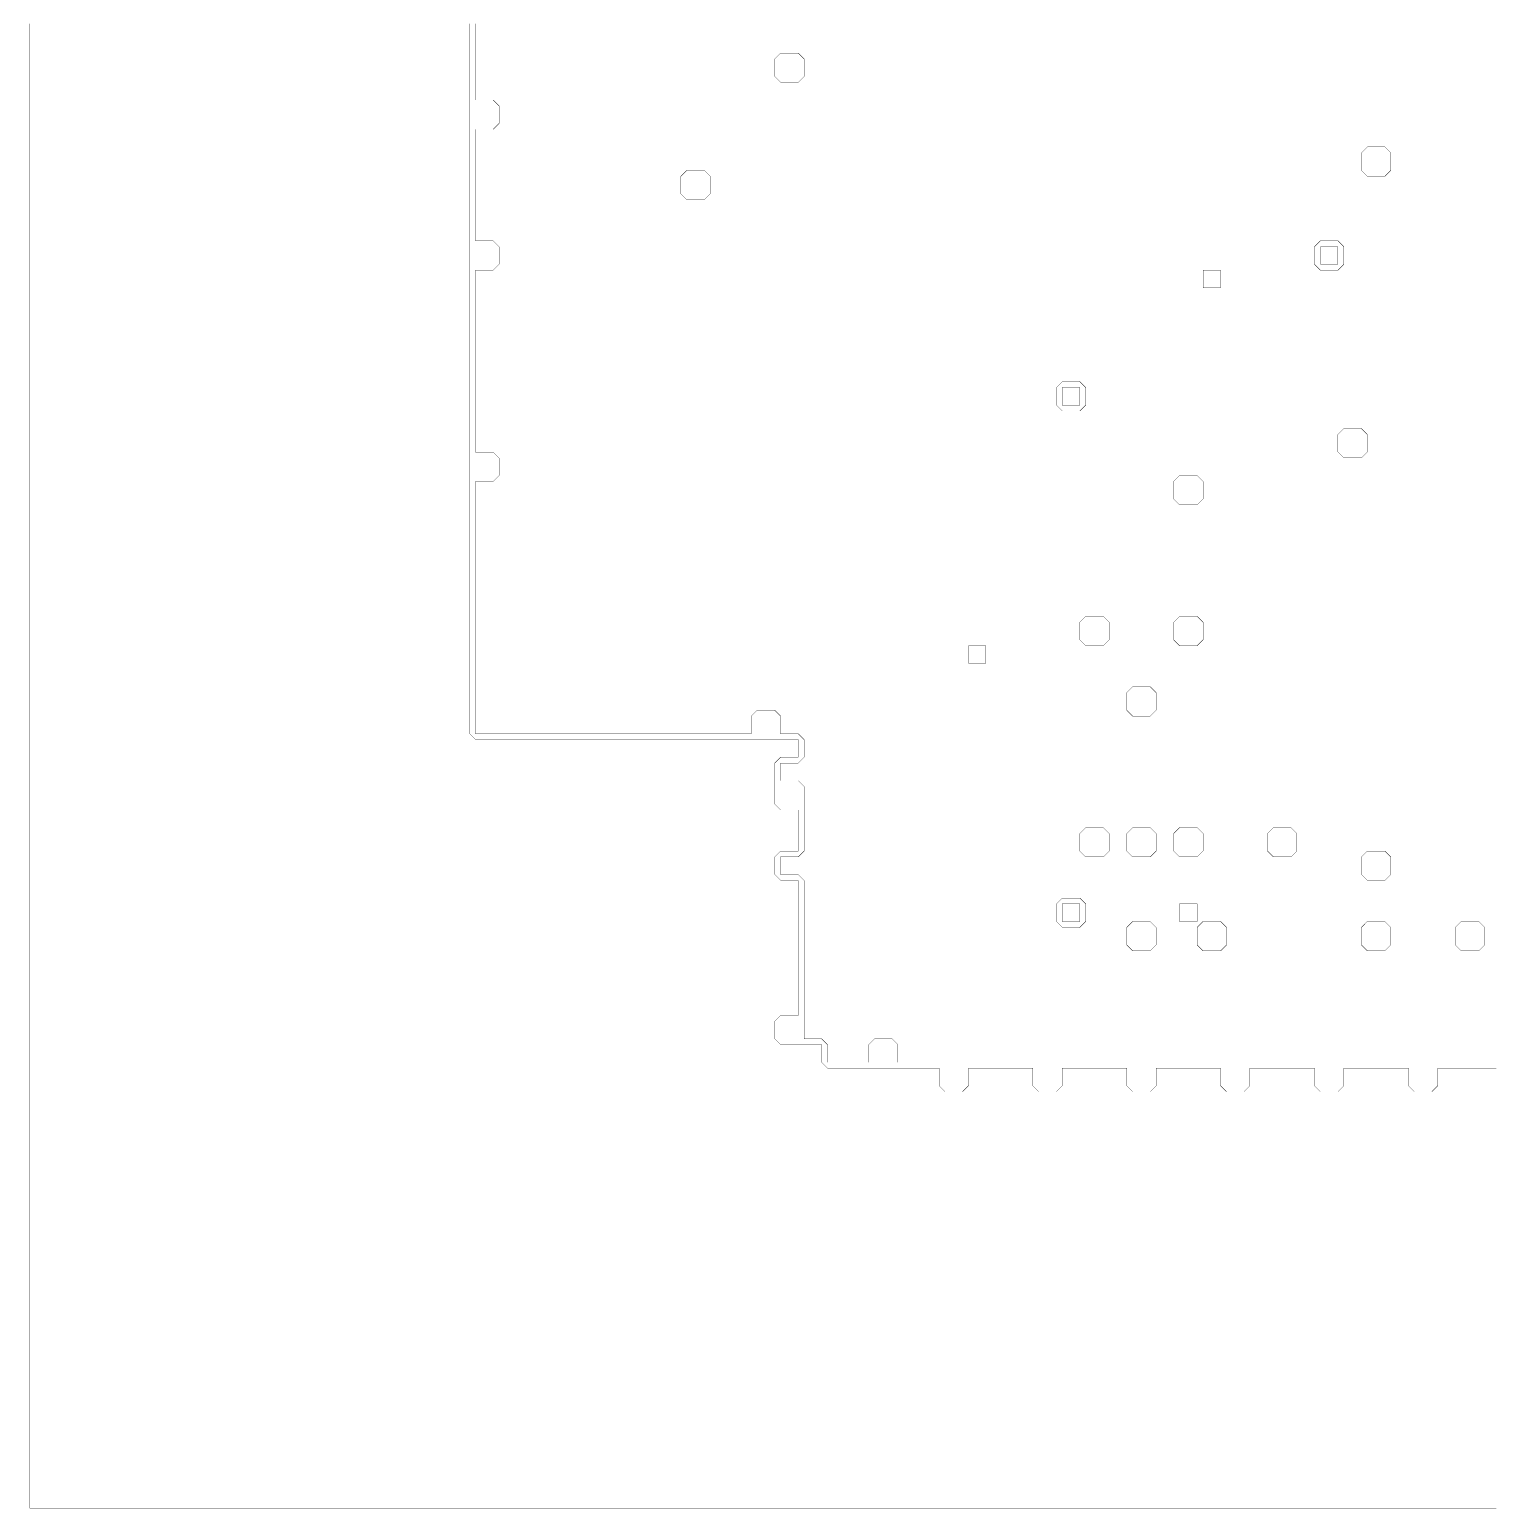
# Model space of a CAD drawing. Header units: metres. Extents: x 0 to 4990, y -4990 to 0.
# Drawn here: x 0 to 2437, y -4990 to -2529 of the extents above; entities that cross this region are included whole.
import ezdxf

# ---------------------------------------------------------------- set-up
doc = ezdxf.new("R2010")
doc.units = ezdxf.units.M
doc.layers.add('conductor', color=1, linetype='Continuous')
doc.layers.add('substrate', color=5, linetype='Continuous')

msp = doc.modelspace()

# ---------------------------------------------------------------- linework, layer by layer
at = {"layer": 'conductor', "const_width": 0.5}
msp.add_lwpolyline([(742.1875, -2519.53125), (742.1875, -2529.296875), (742.1875, -2539.0625), (742.1875, -2548.828125), (742.1875, -2558.59375), (742.1875, -2568.359375), (742.1875, -2578.125), (742.1875, -2587.890625), (742.1875, -2597.65625), (742.1875, -2607.421875), (742.1875, -2617.1875), (742.1875, -2626.953125), (742.1875, -2636.71875), (742.1875, -2646.484375), (751.953125, -2646.484375), (761.71875, -2646.484375), (771.484375, -2646.484375), (781.25, -2656.25), (781.25, -2666.015625), (781.25, -2675.78125), (781.25, -2685.546875), (771.484375, -2695.3125), (761.71875, -2695.3125), (751.953125, -2695.3125), (742.1875, -2695.3125), (742.1875, -2705.078125), (742.1875, -2714.84375), (742.1875, -2724.609375), (742.1875, -2734.375), (742.1875, -2744.140625), (742.1875, -2753.90625), (742.1875, -2763.671875), (742.1875, -2773.4375), (742.1875, -2783.203125), (742.1875, -2792.96875), (742.1875, -2802.734375), (742.1875, -2812.5), (742.1875, -2822.265625), (742.1875, -2832.03125), (742.1875, -2841.796875), (742.1875, -2851.5625), (742.1875, -2861.328125), (742.1875, -2871.09375), (742.1875, -2880.859375), (751.953125, -2880.859375), (761.71875, -2880.859375), (771.484375, -2880.859375), (781.25, -2890.625), (781.25, -2900.390625), (781.25, -2910.15625), (781.25, -2919.921875), (771.484375, -2929.6875), (761.71875, -2929.6875), (751.953125, -2929.6875), (742.1875, -2929.6875), (742.1875, -2939.453125), (742.1875, -2949.21875), (742.1875, -2958.984375), (742.1875, -2968.75), (742.1875, -2978.515625), (742.1875, -2988.28125), (742.1875, -2998.046875), (742.1875, -3007.8125), (742.1875, -3017.578125), (742.1875, -3027.34375), (742.1875, -3037.109375), (742.1875, -3046.875), (742.1875, -3056.640625), (742.1875, -3066.40625), (742.1875, -3076.171875), (742.1875, -3085.9375), (742.1875, -3095.703125), (742.1875, -3105.46875), (742.1875, -3115.234375), (742.1875, -3125), (742.1875, -3134.765625), (742.1875, -3144.53125), (742.1875, -3154.296875), (742.1875, -3164.0625), (742.1875, -3173.828125), (742.1875, -3183.59375), (742.1875, -3193.359375), (742.1875, -3203.125), (742.1875, -3212.890625), (742.1875, -3222.65625), (742.1875, -3232.421875), (751.953125, -3232.421875), (761.71875, -3232.421875), (771.484375, -3232.421875), (781.25, -3242.1875), (781.25, -3251.953125), (781.25, -3261.71875), (781.25, -3271.484375), (771.484375, -3281.25), (761.71875, -3281.25), (751.953125, -3281.25), (742.1875, -3281.25), (742.1875, -3291.015625), (742.1875, -3300.78125), (742.1875, -3310.546875), (742.1875, -3320.3125), (742.1875, -3330.078125), (742.1875, -3339.84375), (742.1875, -3349.609375), (742.1875, -3359.375), (742.1875, -3369.140625), (742.1875, -3378.90625), (742.1875, -3388.671875), (742.1875, -3398.4375), (742.1875, -3408.203125), (742.1875, -3417.96875), (742.1875, -3427.734375), (742.1875, -3437.5), (742.1875, -3447.265625), (742.1875, -3457.03125), (742.1875, -3466.796875), (742.1875, -3476.5625), (742.1875, -3486.328125), (742.1875, -3496.09375), (742.1875, -3505.859375), (742.1875, -3515.625), (742.1875, -3525.390625), (742.1875, -3535.15625), (742.1875, -3544.921875), (742.1875, -3554.6875), (742.1875, -3564.453125), (742.1875, -3574.21875), (742.1875, -3583.984375), (742.1875, -3593.75), (742.1875, -3603.515625), (742.1875, -3613.28125), (742.1875, -3623.046875), (742.1875, -3632.8125), (742.1875, -3642.578125), (742.1875, -3652.34375), (742.1875, -3662.109375), (742.1875, -3671.875), (742.1875, -3681.640625), (742.1875, -3691.40625), (742.1875, -3701.171875), (751.953125, -3701.171875), (761.71875, -3701.171875), (771.484375, -3701.171875), (781.25, -3701.171875), (791.015625, -3701.171875), (800.78125, -3701.171875), (810.546875, -3701.171875), (820.3125, -3701.171875), (830.078125, -3701.171875), (839.84375, -3701.171875), (849.609375, -3701.171875), (859.375, -3701.171875), (869.140625, -3701.171875), (878.90625, -3701.171875), (888.671875, -3701.171875), (898.4375, -3701.171875), (908.203125, -3701.171875), (917.96875, -3701.171875), (927.734375, -3701.171875), (937.5, -3701.171875), (947.265625, -3701.171875), (957.03125, -3701.171875), (966.796875, -3701.171875), (976.5625, -3701.171875), (986.328125, -3701.171875), (996.09375, -3701.171875), (1005.859375, -3701.171875), (1015.625, -3701.171875), (1025.390625, -3701.171875), (1035.15625, -3701.171875), (1044.921875, -3701.171875), (1054.6875, -3701.171875), (1064.453125, -3701.171875), (1074.21875, -3701.171875), (1083.984375, -3701.171875), (1093.75, -3701.171875), (1103.515625, -3701.171875), (1113.28125, -3701.171875), (1123.046875, -3701.171875), (1132.8125, -3701.171875), (1142.578125, -3701.171875), (1152.34375, -3701.171875), (1162.109375, -3701.171875), (1171.875, -3701.171875), (1181.640625, -3701.171875), (1191.40625, -3701.171875), (1201.171875, -3701.171875), (1201.171875, -3691.40625), (1201.171875, -3681.640625), (1201.171875, -3671.875), (1210.9375, -3662.109375), (1220.703125, -3662.109375), (1230.46875, -3662.109375), (1240.234375, -3662.109375), (1250, -3671.875), (1250, -3681.640625), (1250, -3691.40625), (1250, -3701.171875), (1259.765625, -3701.171875), (1269.53125, -3701.171875), (1279.296875, -3701.171875), (1289.0625, -3710.9375), (1289.0625, -3720.703125), (1289.0625, -3730.46875), (1289.0625, -3740.234375), (1279.296875, -3750), (1269.53125, -3750), (1259.765625, -3750), (1250, -3750), (1250, -3759.765625), (1250, -3769.53125), (1250, -3779.296875), (1259.765625, -3779.296875), (1269.53125, -3779.296875), (1279.296875, -3779.296875), (1289.0625, -3789.0625), (1289.0625, -3798.828125), (1289.0625, -3808.59375), (1289.0625, -3818.359375), (1289.0625, -3828.125), (1289.0625, -3837.890625), (1289.0625, -3847.65625), (1289.0625, -3857.421875), (1289.0625, -3867.1875), (1289.0625, -3876.953125), (1289.0625, -3886.71875), (1289.0625, -3896.484375), (1279.296875, -3906.25), (1269.53125, -3906.25), (1259.765625, -3906.25), (1250, -3906.25), (1250, -3916.015625), (1250, -3925.78125), (1250, -3935.546875), (1259.765625, -3935.546875), (1269.53125, -3935.546875), (1279.296875, -3935.546875), (1289.0625, -3945.3125), (1289.0625, -3955.078125), (1289.0625, -3964.84375), (1289.0625, -3974.609375), (1289.0625, -3984.375), (1289.0625, -3994.140625), (1289.0625, -4003.90625), (1289.0625, -4013.671875), (1289.0625, -4023.4375), (1289.0625, -4033.203125), (1289.0625, -4042.96875), (1289.0625, -4052.734375), (1289.0625, -4062.5), (1289.0625, -4072.265625), (1289.0625, -4082.03125), (1289.0625, -4091.796875), (1289.0625, -4101.5625), (1289.0625, -4111.328125), (1289.0625, -4121.09375), (1289.0625, -4130.859375), (1289.0625, -4140.625), (1289.0625, -4150.390625), (1289.0625, -4160.15625), (1289.0625, -4169.921875), (1289.0625, -4179.6875), (1289.0625, -4189.453125), (1289.0625, -4199.21875), (1289.0625, -4208.984375), (1298.828125, -4208.984375), (1308.59375, -4208.984375), (1318.359375, -4208.984375), (1328.125, -4218.75), (1328.125, -4228.515625), (1328.125, -4238.28125), (1328.125, -4248.046875), (1337.890625, -4248.046875), (1347.65625, -4248.046875), (1357.421875, -4248.046875), (1367.1875, -4248.046875), (1376.953125, -4248.046875), (1386.71875, -4248.046875), (1396.484375, -4248.046875), (1396.484375, -4238.28125), (1396.484375, -4228.515625), (1396.484375, -4218.75), (1406.25, -4208.984375), (1416.015625, -4208.984375), (1425.78125, -4208.984375), (1435.546875, -4208.984375), (1445.3125, -4218.75), (1445.3125, -4228.515625), (1445.3125, -4238.28125), (1445.3125, -4248.046875), (1455.078125, -4248.046875), (1464.84375, -4248.046875), (1474.609375, -4248.046875), (1484.375, -4248.046875), (1494.140625, -4248.046875), (1503.90625, -4248.046875), (1513.671875, -4248.046875), (1523.4375, -4248.046875), (1533.203125, -4248.046875), (1542.96875, -4248.046875), (1552.734375, -4248.046875), (1562.5, -4248.046875), (1572.265625, -4248.046875), (1582.03125, -4248.046875), (1591.796875, -4248.046875), (1601.5625, -4248.046875), (1611.328125, -4248.046875), (1621.09375, -4248.046875), (1630.859375, -4248.046875), (1640.625, -4248.046875), (1650.390625, -4248.046875), (1660.15625, -4248.046875), (1669.921875, -4248.046875), (1679.6875, -4248.046875), (1689.453125, -4248.046875), (1699.21875, -4248.046875), (1708.984375, -4248.046875), (1718.75, -4248.046875), (1728.515625, -4248.046875), (1738.28125, -4248.046875), (1748.046875, -4248.046875), (1757.8125, -4248.046875), (1767.578125, -4248.046875), (1777.34375, -4248.046875), (1787.109375, -4248.046875), (1796.875, -4248.046875), (1806.640625, -4248.046875), (1816.40625, -4248.046875), (1826.171875, -4248.046875), (1835.9375, -4248.046875), (1845.703125, -4248.046875), (1855.46875, -4248.046875), (1865.234375, -4248.046875), (1875, -4248.046875), (1884.765625, -4248.046875), (1894.53125, -4248.046875), (1904.296875, -4248.046875), (1914.0625, -4248.046875), (1923.828125, -4248.046875), (1933.59375, -4248.046875), (1943.359375, -4248.046875), (1953.125, -4248.046875), (1962.890625, -4248.046875), (1972.65625, -4248.046875), (1982.421875, -4248.046875), (1992.1875, -4248.046875), (2001.953125, -4248.046875), (2011.71875, -4248.046875), (2021.484375, -4248.046875), (2031.25, -4248.046875), (2041.015625, -4248.046875), (2050.78125, -4248.046875), (2060.546875, -4248.046875), (2070.3125, -4248.046875), (2080.078125, -4248.046875), (2089.84375, -4248.046875), (2099.609375, -4248.046875), (2109.375, -4248.046875), (2119.140625, -4248.046875), (2128.90625, -4248.046875), (2138.671875, -4248.046875), (2148.4375, -4248.046875), (2158.203125, -4248.046875), (2167.96875, -4248.046875), (2177.734375, -4248.046875), (2187.5, -4248.046875), (2197.265625, -4248.046875), (2207.03125, -4248.046875), (2216.796875, -4248.046875), (2226.5625, -4248.046875), (2236.328125, -4248.046875), (2246.09375, -4248.046875), (2255.859375, -4248.046875), (2265.625, -4248.046875), (2275.390625, -4248.046875), (2285.15625, -4248.046875), (2294.921875, -4248.046875), (2304.6875, -4248.046875), (2314.453125, -4248.046875), (2324.21875, -4248.046875), (2333.984375, -4248.046875), (2343.75, -4248.046875), (2353.515625, -4248.046875), (2363.28125, -4248.046875), (2373.046875, -4248.046875), (2382.8125, -4248.046875), (2392.578125, -4248.046875), (2402.34375, -4248.046875), (2412.109375, -4248.046875), (2421.875, -4248.046875), (2431.640625, -4248.046875), (2441.40625, -4248.046875)], dxfattribs=at)
for points in [[(1240.234375, -2578.125), (1250, -2568.359375), (1259.765625, -2568.359375), (1269.53125, -2568.359375), (1279.296875, -2568.359375), (1289.0625, -2578.125), (1289.0625, -2587.890625), (1289.0625, -2597.65625), (1289.0625, -2607.421875), (1279.296875, -2617.1875), (1269.53125, -2617.1875), (1259.765625, -2617.1875), (1250, -2617.1875), (1240.234375, -2607.421875), (1240.234375, -2597.65625), (1240.234375, -2587.890625)], [(2216.796875, -2734.375), (2226.5625, -2724.609375), (2236.328125, -2724.609375), (2246.09375, -2724.609375), (2255.859375, -2724.609375), (2265.625, -2734.375), (2265.625, -2744.140625), (2265.625, -2753.90625), (2265.625, -2763.671875), (2255.859375, -2773.4375), (2246.09375, -2773.4375), (2236.328125, -2773.4375), (2226.5625, -2773.4375), (2216.796875, -2763.671875), (2216.796875, -2753.90625), (2216.796875, -2744.140625)], [(1083.984375, -2773.4375), (1093.75, -2763.671875), (1103.515625, -2763.671875), (1113.28125, -2763.671875), (1123.046875, -2763.671875), (1132.8125, -2773.4375), (1132.8125, -2783.203125), (1132.8125, -2792.96875), (1132.8125, -2802.734375), (1123.046875, -2812.5), (1113.28125, -2812.5), (1103.515625, -2812.5), (1093.75, -2812.5), (1083.984375, -2802.734375), (1083.984375, -2792.96875), (1083.984375, -2783.203125)], [(2138.671875, -2890.625), (2148.4375, -2880.859375), (2158.203125, -2880.859375), (2167.96875, -2880.859375), (2177.734375, -2880.859375), (2187.5, -2890.625), (2187.5, -2900.390625), (2187.5, -2910.15625), (2187.5, -2919.921875), (2177.734375, -2929.6875), (2167.96875, -2929.6875), (2158.203125, -2929.6875), (2148.4375, -2929.6875), (2138.671875, -2919.921875), (2138.671875, -2910.15625), (2138.671875, -2900.390625)], [(1708.984375, -3125), (1718.75, -3115.234375), (1728.515625, -3115.234375), (1738.28125, -3115.234375), (1748.046875, -3115.234375), (1757.8125, -3125), (1757.8125, -3134.765625), (1757.8125, -3144.53125), (1757.8125, -3154.296875), (1748.046875, -3164.0625), (1738.28125, -3164.0625), (1728.515625, -3164.0625), (1718.75, -3164.0625), (1708.984375, -3154.296875), (1708.984375, -3144.53125), (1708.984375, -3134.765625)], [(2177.734375, -3203.125), (2187.5, -3193.359375), (2197.265625, -3193.359375), (2207.03125, -3193.359375), (2216.796875, -3193.359375), (2226.5625, -3203.125), (2226.5625, -3212.890625), (2226.5625, -3222.65625), (2226.5625, -3232.421875), (2216.796875, -3242.1875), (2207.03125, -3242.1875), (2197.265625, -3242.1875), (2187.5, -3242.1875), (2177.734375, -3232.421875), (2177.734375, -3222.65625), (2177.734375, -3212.890625)], [(1904.296875, -3281.25), (1914.0625, -3271.484375), (1923.828125, -3271.484375), (1933.59375, -3271.484375), (1943.359375, -3271.484375), (1953.125, -3281.25), (1953.125, -3291.015625), (1953.125, -3300.78125), (1953.125, -3310.546875), (1943.359375, -3320.3125), (1933.59375, -3320.3125), (1923.828125, -3320.3125), (1914.0625, -3320.3125), (1904.296875, -3310.546875), (1904.296875, -3300.78125), (1904.296875, -3291.015625)], [(1748.046875, -3515.625), (1757.8125, -3505.859375), (1767.578125, -3505.859375), (1777.34375, -3505.859375), (1787.109375, -3505.859375), (1796.875, -3515.625), (1796.875, -3525.390625), (1796.875, -3535.15625), (1796.875, -3544.921875), (1787.109375, -3554.6875), (1777.34375, -3554.6875), (1767.578125, -3554.6875), (1757.8125, -3554.6875), (1748.046875, -3544.921875), (1748.046875, -3535.15625), (1748.046875, -3525.390625)], [(1904.296875, -3515.625), (1914.0625, -3505.859375), (1923.828125, -3505.859375), (1933.59375, -3505.859375), (1943.359375, -3505.859375), (1953.125, -3515.625), (1953.125, -3525.390625), (1953.125, -3535.15625), (1953.125, -3544.921875), (1943.359375, -3554.6875), (1933.59375, -3554.6875), (1923.828125, -3554.6875), (1914.0625, -3554.6875), (1904.296875, -3544.921875), (1904.296875, -3535.15625), (1904.296875, -3525.390625)], [(1826.171875, -3632.8125), (1835.9375, -3623.046875), (1845.703125, -3623.046875), (1855.46875, -3623.046875), (1865.234375, -3623.046875), (1875, -3632.8125), (1875, -3642.578125), (1875, -3652.34375), (1875, -3662.109375), (1865.234375, -3671.875), (1855.46875, -3671.875), (1845.703125, -3671.875), (1835.9375, -3671.875), (1826.171875, -3662.109375), (1826.171875, -3652.34375), (1826.171875, -3642.578125)], [(1748.046875, -3867.1875), (1757.8125, -3857.421875), (1767.578125, -3857.421875), (1777.34375, -3857.421875), (1787.109375, -3857.421875), (1796.875, -3867.1875), (1796.875, -3876.953125), (1796.875, -3886.71875), (1796.875, -3896.484375), (1787.109375, -3906.25), (1777.34375, -3906.25), (1767.578125, -3906.25), (1757.8125, -3906.25), (1748.046875, -3896.484375), (1748.046875, -3886.71875), (1748.046875, -3876.953125)], [(1826.171875, -3867.1875), (1835.9375, -3857.421875), (1845.703125, -3857.421875), (1855.46875, -3857.421875), (1865.234375, -3857.421875), (1875, -3867.1875), (1875, -3876.953125), (1875, -3886.71875), (1875, -3896.484375), (1865.234375, -3906.25), (1855.46875, -3906.25), (1845.703125, -3906.25), (1835.9375, -3906.25), (1826.171875, -3896.484375), (1826.171875, -3886.71875), (1826.171875, -3876.953125)], [(1904.296875, -3867.1875), (1914.0625, -3857.421875), (1923.828125, -3857.421875), (1933.59375, -3857.421875), (1943.359375, -3857.421875), (1953.125, -3867.1875), (1953.125, -3876.953125), (1953.125, -3886.71875), (1953.125, -3896.484375), (1943.359375, -3906.25), (1933.59375, -3906.25), (1923.828125, -3906.25), (1914.0625, -3906.25), (1904.296875, -3896.484375), (1904.296875, -3886.71875), (1904.296875, -3876.953125)], [(2060.546875, -3867.1875), (2070.3125, -3857.421875), (2080.078125, -3857.421875), (2089.84375, -3857.421875), (2099.609375, -3857.421875), (2109.375, -3867.1875), (2109.375, -3876.953125), (2109.375, -3886.71875), (2109.375, -3896.484375), (2099.609375, -3906.25), (2089.84375, -3906.25), (2080.078125, -3906.25), (2070.3125, -3906.25), (2060.546875, -3896.484375), (2060.546875, -3886.71875), (2060.546875, -3876.953125)], [(2216.796875, -3906.25), (2226.5625, -3896.484375), (2236.328125, -3896.484375), (2246.09375, -3896.484375), (2255.859375, -3896.484375), (2265.625, -3906.25), (2265.625, -3916.015625), (2265.625, -3925.78125), (2265.625, -3935.546875), (2255.859375, -3945.3125), (2246.09375, -3945.3125), (2236.328125, -3945.3125), (2226.5625, -3945.3125), (2216.796875, -3935.546875), (2216.796875, -3925.78125), (2216.796875, -3916.015625)], [(1708.984375, -3984.375), (1718.75, -3974.609375), (1728.515625, -3974.609375), (1738.28125, -3974.609375), (1748.046875, -3974.609375), (1757.8125, -3984.375), (1757.8125, -3994.140625), (1757.8125, -4003.90625), (1757.8125, -4013.671875), (1748.046875, -4023.4375), (1738.28125, -4023.4375), (1728.515625, -4023.4375), (1718.75, -4023.4375), (1708.984375, -4013.671875), (1708.984375, -4003.90625), (1708.984375, -3994.140625)], [(1826.171875, -4023.4375), (1835.9375, -4013.671875), (1845.703125, -4013.671875), (1855.46875, -4013.671875), (1865.234375, -4013.671875), (1875, -4023.4375), (1875, -4033.203125), (1875, -4042.96875), (1875, -4052.734375), (1865.234375, -4062.5), (1855.46875, -4062.5), (1845.703125, -4062.5), (1835.9375, -4062.5), (1826.171875, -4052.734375), (1826.171875, -4042.96875), (1826.171875, -4033.203125)], [(1943.359375, -4023.4375), (1953.125, -4013.671875), (1962.890625, -4013.671875), (1972.65625, -4013.671875), (1982.421875, -4013.671875), (1992.1875, -4023.4375), (1992.1875, -4033.203125), (1992.1875, -4042.96875), (1992.1875, -4052.734375), (1982.421875, -4062.5), (1972.65625, -4062.5), (1962.890625, -4062.5), (1953.125, -4062.5), (1943.359375, -4052.734375), (1943.359375, -4042.96875), (1943.359375, -4033.203125)], [(2216.796875, -4023.4375), (2226.5625, -4013.671875), (2236.328125, -4013.671875), (2246.09375, -4013.671875), (2255.859375, -4013.671875), (2265.625, -4023.4375), (2265.625, -4033.203125), (2265.625, -4042.96875), (2265.625, -4052.734375), (2255.859375, -4062.5), (2246.09375, -4062.5), (2236.328125, -4062.5), (2226.5625, -4062.5), (2216.796875, -4052.734375), (2216.796875, -4042.96875), (2216.796875, -4033.203125)], [(2373.046875, -4023.4375), (2382.8125, -4013.671875), (2392.578125, -4013.671875), (2402.34375, -4013.671875), (2412.109375, -4013.671875), (2421.875, -4023.4375), (2421.875, -4033.203125), (2421.875, -4042.96875), (2421.875, -4052.734375), (2412.109375, -4062.5), (2402.34375, -4062.5), (2392.578125, -4062.5), (2382.8125, -4062.5), (2373.046875, -4052.734375), (2373.046875, -4042.96875), (2373.046875, -4033.203125)]]:
    msp.add_lwpolyline(points, close=True, dxfattribs=at)
at = {"layer": 'substrate', "const_width": 0.5}
for points in [[(0, -2519.53125), (0, -2529.296875), (0, -2539.0625), (0, -2548.828125), (0, -2558.59375), (0, -2568.359375), (0, -2578.125), (0, -2587.890625), (0, -2597.65625), (0, -2607.421875), (0, -2617.1875), (0, -2626.953125), (0, -2636.71875), (0, -2646.484375), (0, -2656.25), (0, -2666.015625), (0, -2675.78125), (0, -2685.546875), (0, -2695.3125), (0, -2705.078125), (0, -2714.84375), (0, -2724.609375), (0, -2734.375), (0, -2744.140625), (0, -2753.90625), (0, -2763.671875), (0, -2773.4375), (0, -2783.203125), (0, -2792.96875), (0, -2802.734375), (0, -2812.5), (0, -2822.265625), (0, -2832.03125), (0, -2841.796875), (0, -2851.5625), (0, -2861.328125), (0, -2871.09375), (0, -2880.859375), (0, -2890.625), (0, -2900.390625), (0, -2910.15625), (0, -2919.921875), (0, -2929.6875), (0, -2939.453125), (0, -2949.21875), (0, -2958.984375), (0, -2968.75), (0, -2978.515625), (0, -2988.28125), (0, -2998.046875), (0, -3007.8125), (0, -3017.578125), (0, -3027.34375), (0, -3037.109375), (0, -3046.875), (0, -3056.640625), (0, -3066.40625), (0, -3076.171875), (0, -3085.9375), (0, -3095.703125), (0, -3105.46875), (0, -3115.234375), (0, -3125), (0, -3134.765625), (0, -3144.53125), (0, -3154.296875), (0, -3164.0625), (0, -3173.828125), (0, -3183.59375), (0, -3193.359375), (0, -3203.125), (0, -3212.890625), (0, -3222.65625), (0, -3232.421875), (0, -3242.1875), (0, -3251.953125), (0, -3261.71875), (0, -3271.484375), (0, -3281.25), (0, -3291.015625), (0, -3300.78125), (0, -3310.546875), (0, -3320.3125), (0, -3330.078125), (0, -3339.84375), (0, -3349.609375), (0, -3359.375), (0, -3369.140625), (0, -3378.90625), (0, -3388.671875), (0, -3398.4375), (0, -3408.203125), (0, -3417.96875), (0, -3427.734375), (0, -3437.5), (0, -3447.265625), (0, -3457.03125), (0, -3466.796875), (0, -3476.5625), (0, -3486.328125), (0, -3496.09375), (0, -3505.859375), (0, -3515.625), (0, -3525.390625), (0, -3535.15625), (0, -3544.921875), (0, -3554.6875), (0, -3564.453125), (0, -3574.21875), (0, -3583.984375), (0, -3593.75), (0, -3603.515625), (0, -3613.28125), (0, -3623.046875), (0, -3632.8125), (0, -3642.578125), (0, -3652.34375), (0, -3662.109375), (0, -3671.875), (0, -3681.640625), (0, -3691.40625), (0, -3701.171875), (0, -3710.9375), (0, -3720.703125), (0, -3730.46875), (0, -3740.234375), (0, -3750), (0, -3759.765625), (0, -3769.53125), (0, -3779.296875), (0, -3789.0625), (0, -3798.828125), (0, -3808.59375), (0, -3818.359375), (0, -3828.125), (0, -3837.890625), (0, -3847.65625), (0, -3857.421875), (0, -3867.1875), (0, -3876.953125), (0, -3886.71875), (0, -3896.484375), (0, -3906.25), (0, -3916.015625), (0, -3925.78125), (0, -3935.546875), (0, -3945.3125), (0, -3955.078125), (0, -3964.84375), (0, -3974.609375), (0, -3984.375), (0, -3994.140625), (0, -4003.90625), (0, -4013.671875), (0, -4023.4375), (0, -4033.203125), (0, -4042.96875), (0, -4052.734375), (0, -4062.5), (0, -4072.265625), (0, -4082.03125), (0, -4091.796875), (0, -4101.5625), (0, -4111.328125), (0, -4121.09375), (0, -4130.859375), (0, -4140.625), (0, -4150.390625), (0, -4160.15625), (0, -4169.921875), (0, -4179.6875), (0, -4189.453125), (0, -4199.21875), (0, -4208.984375), (0, -4218.75), (0, -4228.515625), (0, -4238.28125), (0, -4248.046875), (0, -4257.8125), (0, -4267.578125), (0, -4277.34375), (0, -4287.109375), (0, -4296.875), (0, -4306.640625), (0, -4316.40625), (0, -4326.171875), (0, -4335.9375), (0, -4345.703125), (0, -4355.46875), (0, -4365.234375), (0, -4375), (0, -4384.765625), (0, -4394.53125), (0, -4404.296875), (0, -4414.0625), (0, -4423.828125), (0, -4433.59375), (0, -4443.359375), (0, -4453.125), (0, -4462.890625), (0, -4472.65625), (0, -4482.421875), (0, -4492.1875), (0, -4501.953125), (0, -4511.71875), (0, -4521.484375), (0, -4531.25), (0, -4541.015625), (0, -4550.78125), (0, -4560.546875), (0, -4570.3125), (0, -4580.078125), (0, -4589.84375), (0, -4599.609375), (0, -4609.375), (0, -4619.140625), (0, -4628.90625), (0, -4638.671875), (0, -4648.4375), (0, -4658.203125), (0, -4667.96875), (0, -4677.734375), (0, -4687.5), (0, -4697.265625), (0, -4707.03125), (0, -4716.796875), (0, -4726.5625), (0, -4736.328125), (0, -4746.09375), (0, -4755.859375), (0, -4765.625), (0, -4775.390625), (0, -4785.15625), (0, -4794.921875), (0, -4804.6875), (0, -4814.453125), (0, -4824.21875), (0, -4833.984375), (0, -4843.75), (0, -4853.515625), (0, -4863.28125), (0, -4873.046875), (0, -4882.8125), (0, -4892.578125), (0, -4902.34375), (0, -4912.109375), (0, -4921.875), (0, -4931.640625), (0, -4941.40625), (0, -4951.171875), (0, -4960.9375), (0, -4970.703125), (0, -4980.46875), (0, -4990.234375), (9.765625, -4990.234375), (19.53125, -4990.234375), (29.296875, -4990.234375), (39.0625, -4990.234375), (48.828125, -4990.234375), (58.59375, -4990.234375), (68.359375, -4990.234375), (78.125, -4990.234375), (87.890625, -4990.234375), (97.65625, -4990.234375), (107.421875, -4990.234375), (117.1875, -4990.234375), (126.953125, -4990.234375), (136.71875, -4990.234375), (146.484375, -4990.234375), (156.25, -4990.234375), (166.015625, -4990.234375), (175.78125, -4990.234375), (185.546875, -4990.234375), (195.3125, -4990.234375), (205.078125, -4990.234375), (214.84375, -4990.234375), (224.609375, -4990.234375), (234.375, -4990.234375), (244.140625, -4990.234375), (253.90625, -4990.234375), (263.671875, -4990.234375), (273.4375, -4990.234375), (283.203125, -4990.234375), (292.96875, -4990.234375), (302.734375, -4990.234375), (312.5, -4990.234375), (322.265625, -4990.234375), (332.03125, -4990.234375), (341.796875, -4990.234375), (351.5625, -4990.234375), (361.328125, -4990.234375), (371.09375, -4990.234375), (380.859375, -4990.234375), (390.625, -4990.234375), (400.390625, -4990.234375), (410.15625, -4990.234375), (419.921875, -4990.234375), (429.6875, -4990.234375), (439.453125, -4990.234375), (449.21875, -4990.234375), (458.984375, -4990.234375), (468.75, -4990.234375), (478.515625, -4990.234375), (488.28125, -4990.234375), (498.046875, -4990.234375), (507.8125, -4990.234375), (517.578125, -4990.234375), (527.34375, -4990.234375), (537.109375, -4990.234375), (546.875, -4990.234375), (556.640625, -4990.234375), (566.40625, -4990.234375), (576.171875, -4990.234375), (585.9375, -4990.234375), (595.703125, -4990.234375), (605.46875, -4990.234375), (615.234375, -4990.234375), (625, -4990.234375), (634.765625, -4990.234375), (644.53125, -4990.234375), (654.296875, -4990.234375), (664.0625, -4990.234375), (673.828125, -4990.234375), (683.59375, -4990.234375), (693.359375, -4990.234375), (703.125, -4990.234375), (712.890625, -4990.234375), (722.65625, -4990.234375), (732.421875, -4990.234375), (742.1875, -4990.234375), (751.953125, -4990.234375), (761.71875, -4990.234375), (771.484375, -4990.234375), (781.25, -4990.234375), (791.015625, -4990.234375), (800.78125, -4990.234375), (810.546875, -4990.234375), (820.3125, -4990.234375), (830.078125, -4990.234375), (839.84375, -4990.234375), (849.609375, -4990.234375), (859.375, -4990.234375), (869.140625, -4990.234375), (878.90625, -4990.234375), (888.671875, -4990.234375), (898.4375, -4990.234375), (908.203125, -4990.234375), (917.96875, -4990.234375), (927.734375, -4990.234375), (937.5, -4990.234375), (947.265625, -4990.234375), (957.03125, -4990.234375), (966.796875, -4990.234375), (976.5625, -4990.234375), (986.328125, -4990.234375), (996.09375, -4990.234375), (1005.859375, -4990.234375), (1015.625, -4990.234375), (1025.390625, -4990.234375), (1035.15625, -4990.234375), (1044.921875, -4990.234375), (1054.6875, -4990.234375), (1064.453125, -4990.234375), (1074.21875, -4990.234375), (1083.984375, -4990.234375), (1093.75, -4990.234375), (1103.515625, -4990.234375), (1113.28125, -4990.234375), (1123.046875, -4990.234375), (1132.8125, -4990.234375), (1142.578125, -4990.234375), (1152.34375, -4990.234375), (1162.109375, -4990.234375), (1171.875, -4990.234375), (1181.640625, -4990.234375), (1191.40625, -4990.234375), (1201.171875, -4990.234375), (1210.9375, -4990.234375), (1220.703125, -4990.234375), (1230.46875, -4990.234375), (1240.234375, -4990.234375), (1250, -4990.234375), (1259.765625, -4990.234375), (1269.53125, -4990.234375), (1279.296875, -4990.234375), (1289.0625, -4990.234375), (1298.828125, -4990.234375), (1308.59375, -4990.234375), (1318.359375, -4990.234375), (1328.125, -4990.234375), (1337.890625, -4990.234375), (1347.65625, -4990.234375), (1357.421875, -4990.234375), (1367.1875, -4990.234375), (1376.953125, -4990.234375), (1386.71875, -4990.234375), (1396.484375, -4990.234375), (1406.25, -4990.234375), (1416.015625, -4990.234375), (1425.78125, -4990.234375), (1435.546875, -4990.234375), (1445.3125, -4990.234375), (1455.078125, -4990.234375), (1464.84375, -4990.234375), (1474.609375, -4990.234375), (1484.375, -4990.234375), (1494.140625, -4990.234375), (1503.90625, -4990.234375), (1513.671875, -4990.234375), (1523.4375, -4990.234375), (1533.203125, -4990.234375), (1542.96875, -4990.234375), (1552.734375, -4990.234375), (1562.5, -4990.234375), (1572.265625, -4990.234375), (1582.03125, -4990.234375), (1591.796875, -4990.234375), (1601.5625, -4990.234375), (1611.328125, -4990.234375), (1621.09375, -4990.234375), (1630.859375, -4990.234375), (1640.625, -4990.234375), (1650.390625, -4990.234375), (1660.15625, -4990.234375), (1669.921875, -4990.234375), (1679.6875, -4990.234375), (1689.453125, -4990.234375), (1699.21875, -4990.234375), (1708.984375, -4990.234375), (1718.75, -4990.234375), (1728.515625, -4990.234375), (1738.28125, -4990.234375), (1748.046875, -4990.234375), (1757.8125, -4990.234375), (1767.578125, -4990.234375), (1777.34375, -4990.234375), (1787.109375, -4990.234375), (1796.875, -4990.234375), (1806.640625, -4990.234375), (1816.40625, -4990.234375), (1826.171875, -4990.234375), (1835.9375, -4990.234375), (1845.703125, -4990.234375), (1855.46875, -4990.234375), (1865.234375, -4990.234375), (1875, -4990.234375), (1884.765625, -4990.234375), (1894.53125, -4990.234375), (1904.296875, -4990.234375), (1914.0625, -4990.234375), (1923.828125, -4990.234375), (1933.59375, -4990.234375), (1943.359375, -4990.234375), (1953.125, -4990.234375), (1962.890625, -4990.234375), (1972.65625, -4990.234375), (1982.421875, -4990.234375), (1992.1875, -4990.234375), (2001.953125, -4990.234375), (2011.71875, -4990.234375), (2021.484375, -4990.234375), (2031.25, -4990.234375), (2041.015625, -4990.234375), (2050.78125, -4990.234375), (2060.546875, -4990.234375), (2070.3125, -4990.234375), (2080.078125, -4990.234375), (2089.84375, -4990.234375), (2099.609375, -4990.234375), (2109.375, -4990.234375), (2119.140625, -4990.234375), (2128.90625, -4990.234375), (2138.671875, -4990.234375), (2148.4375, -4990.234375), (2158.203125, -4990.234375), (2167.96875, -4990.234375), (2177.734375, -4990.234375), (2187.5, -4990.234375), (2197.265625, -4990.234375), (2207.03125, -4990.234375), (2216.796875, -4990.234375), (2226.5625, -4990.234375), (2236.328125, -4990.234375), (2246.09375, -4990.234375), (2255.859375, -4990.234375), (2265.625, -4990.234375), (2275.390625, -4990.234375), (2285.15625, -4990.234375), (2294.921875, -4990.234375), (2304.6875, -4990.234375), (2314.453125, -4990.234375), (2324.21875, -4990.234375), (2333.984375, -4990.234375), (2343.75, -4990.234375), (2353.515625, -4990.234375), (2363.28125, -4990.234375), (2373.046875, -4990.234375), (2382.8125, -4990.234375), (2392.578125, -4990.234375), (2402.34375, -4990.234375), (2412.109375, -4990.234375), (2421.875, -4990.234375), (2431.640625, -4990.234375), (2441.40625, -4990.234375)], [(2441.40625, -4257.8125), (2431.640625, -4257.8125), (2421.875, -4257.8125), (2412.109375, -4257.8125), (2402.34375, -4257.8125), (2392.578125, -4257.8125), (2382.8125, -4257.8125), (2373.046875, -4257.8125), (2363.28125, -4257.8125), (2353.515625, -4257.8125), (2343.75, -4257.8125), (2343.75, -4267.578125), (2343.75, -4277.34375), (2343.75, -4287.109375), (2333.984375, -4296.875), (2324.21875, -4296.875), (2314.453125, -4296.875), (2304.6875, -4296.875), (2294.921875, -4287.109375), (2294.921875, -4277.34375), (2294.921875, -4267.578125), (2294.921875, -4257.8125), (2285.15625, -4257.8125), (2275.390625, -4257.8125), (2265.625, -4257.8125), (2255.859375, -4257.8125), (2246.09375, -4257.8125), (2236.328125, -4257.8125), (2226.5625, -4257.8125), (2216.796875, -4257.8125), (2207.03125, -4257.8125), (2197.265625, -4257.8125), (2187.5, -4257.8125), (2187.5, -4267.578125), (2187.5, -4277.34375), (2187.5, -4287.109375), (2177.734375, -4296.875), (2167.96875, -4296.875), (2158.203125, -4296.875), (2148.4375, -4296.875), (2138.671875, -4287.109375), (2138.671875, -4277.34375), (2138.671875, -4267.578125), (2138.671875, -4257.8125), (2128.90625, -4257.8125), (2119.140625, -4257.8125), (2109.375, -4257.8125), (2099.609375, -4257.8125), (2089.84375, -4257.8125), (2080.078125, -4257.8125), (2070.3125, -4257.8125), (2060.546875, -4257.8125), (2050.78125, -4257.8125), (2041.015625, -4257.8125), (2031.25, -4257.8125), (2031.25, -4267.578125), (2031.25, -4277.34375), (2031.25, -4287.109375), (2021.484375, -4296.875), (2011.71875, -4296.875), (2001.953125, -4296.875), (1992.1875, -4296.875), (1982.421875, -4287.109375), (1982.421875, -4277.34375), (1982.421875, -4267.578125), (1982.421875, -4257.8125), (1972.65625, -4257.8125), (1962.890625, -4257.8125), (1953.125, -4257.8125), (1943.359375, -4257.8125), (1933.59375, -4257.8125), (1923.828125, -4257.8125), (1914.0625, -4257.8125), (1904.296875, -4257.8125), (1894.53125, -4257.8125), (1884.765625, -4257.8125), (1875, -4257.8125), (1875, -4267.578125), (1875, -4277.34375), (1875, -4287.109375), (1865.234375, -4296.875), (1855.46875, -4296.875), (1845.703125, -4296.875), (1835.9375, -4296.875), (1826.171875, -4287.109375), (1826.171875, -4277.34375), (1826.171875, -4267.578125), (1826.171875, -4257.8125), (1816.40625, -4257.8125), (1806.640625, -4257.8125), (1796.875, -4257.8125), (1787.109375, -4257.8125), (1777.34375, -4257.8125), (1767.578125, -4257.8125), (1757.8125, -4257.8125), (1748.046875, -4257.8125), (1738.28125, -4257.8125), (1728.515625, -4257.8125), (1718.75, -4257.8125), (1718.75, -4267.578125), (1718.75, -4277.34375), (1718.75, -4287.109375), (1708.984375, -4296.875), (1699.21875, -4296.875), (1689.453125, -4296.875), (1679.6875, -4296.875), (1669.921875, -4287.109375), (1669.921875, -4277.34375), (1669.921875, -4267.578125), (1669.921875, -4257.8125), (1660.15625, -4257.8125), (1650.390625, -4257.8125), (1640.625, -4257.8125), (1630.859375, -4257.8125), (1621.09375, -4257.8125), (1611.328125, -4257.8125), (1601.5625, -4257.8125), (1591.796875, -4257.8125), (1582.03125, -4257.8125), (1572.265625, -4257.8125), (1562.5, -4257.8125), (1562.5, -4267.578125), (1562.5, -4277.34375), (1562.5, -4287.109375), (1552.734375, -4296.875), (1542.96875, -4296.875), (1533.203125, -4296.875), (1523.4375, -4296.875), (1513.671875, -4287.109375), (1513.671875, -4277.34375), (1513.671875, -4267.578125), (1513.671875, -4257.8125), (1503.90625, -4257.8125), (1494.140625, -4257.8125), (1484.375, -4257.8125), (1474.609375, -4257.8125), (1464.84375, -4257.8125), (1455.078125, -4257.8125), (1445.3125, -4257.8125), (1435.546875, -4257.8125), (1425.78125, -4257.8125), (1416.015625, -4257.8125), (1406.25, -4257.8125), (1396.484375, -4257.8125), (1386.71875, -4257.8125), (1376.953125, -4257.8125), (1367.1875, -4257.8125), (1357.421875, -4257.8125), (1347.65625, -4257.8125), (1337.890625, -4257.8125), (1328.125, -4257.8125), (1318.359375, -4248.046875), (1318.359375, -4238.28125), (1318.359375, -4228.515625), (1318.359375, -4218.75), (1308.59375, -4218.75), (1298.828125, -4218.75), (1289.0625, -4218.75), (1279.296875, -4218.75), (1269.53125, -4218.75), (1259.765625, -4218.75), (1250, -4218.75), (1240.234375, -4208.984375), (1240.234375, -4199.21875), (1240.234375, -4189.453125), (1240.234375, -4179.6875), (1250, -4169.921875), (1259.765625, -4169.921875), (1269.53125, -4169.921875), (1279.296875, -4169.921875), (1279.296875, -4160.15625), (1279.296875, -4150.390625), (1279.296875, -4140.625), (1279.296875, -4130.859375), (1279.296875, -4121.09375), (1279.296875, -4111.328125), (1279.296875, -4101.5625), (1279.296875, -4091.796875), (1279.296875, -4082.03125), (1279.296875, -4072.265625), (1279.296875, -4062.5), (1279.296875, -4052.734375), (1279.296875, -4042.96875), (1279.296875, -4033.203125), (1279.296875, -4023.4375), (1279.296875, -4013.671875), (1279.296875, -4003.90625), (1279.296875, -3994.140625), (1279.296875, -3984.375), (1279.296875, -3974.609375), (1279.296875, -3964.84375), (1279.296875, -3955.078125), (1279.296875, -3945.3125), (1269.53125, -3945.3125), (1259.765625, -3945.3125), (1250, -3945.3125), (1240.234375, -3935.546875), (1240.234375, -3925.78125), (1240.234375, -3916.015625), (1240.234375, -3906.25), (1250, -3896.484375), (1259.765625, -3896.484375), (1269.53125, -3896.484375), (1279.296875, -3896.484375), (1279.296875, -3886.71875), (1279.296875, -3876.953125), (1279.296875, -3867.1875), (1279.296875, -3857.421875), (1279.296875, -3847.65625), (1279.296875, -3837.890625), (1279.296875, -3828.125), (1269.53125, -3828.125), (1259.765625, -3828.125), (1250, -3828.125), (1240.234375, -3818.359375), (1240.234375, -3808.59375), (1240.234375, -3798.828125), (1240.234375, -3789.0625), (1240.234375, -3779.296875), (1240.234375, -3769.53125), (1240.234375, -3759.765625), (1240.234375, -3750), (1250, -3740.234375), (1259.765625, -3740.234375), (1269.53125, -3740.234375), (1279.296875, -3740.234375), (1279.296875, -3730.46875), (1279.296875, -3720.703125), (1279.296875, -3710.9375), (1269.53125, -3710.9375), (1259.765625, -3710.9375), (1250, -3710.9375), (1240.234375, -3710.9375), (1230.46875, -3710.9375), (1220.703125, -3710.9375), (1210.9375, -3710.9375), (1201.171875, -3710.9375), (1191.40625, -3710.9375), (1181.640625, -3710.9375), (1171.875, -3710.9375), (1162.109375, -3710.9375), (1152.34375, -3710.9375), (1142.578125, -3710.9375), (1132.8125, -3710.9375), (1123.046875, -3710.9375), (1113.28125, -3710.9375), (1103.515625, -3710.9375), (1093.75, -3710.9375), (1083.984375, -3710.9375), (1074.21875, -3710.9375), (1064.453125, -3710.9375), (1054.6875, -3710.9375), (1044.921875, -3710.9375), (1035.15625, -3710.9375), (1025.390625, -3710.9375), (1015.625, -3710.9375), (1005.859375, -3710.9375), (996.09375, -3710.9375), (986.328125, -3710.9375), (976.5625, -3710.9375), (966.796875, -3710.9375), (957.03125, -3710.9375), (947.265625, -3710.9375), (937.5, -3710.9375), (927.734375, -3710.9375), (917.96875, -3710.9375), (908.203125, -3710.9375), (898.4375, -3710.9375), (888.671875, -3710.9375), (878.90625, -3710.9375), (869.140625, -3710.9375), (859.375, -3710.9375), (849.609375, -3710.9375), (839.84375, -3710.9375), (830.078125, -3710.9375), (820.3125, -3710.9375), (810.546875, -3710.9375), (800.78125, -3710.9375), (791.015625, -3710.9375), (781.25, -3710.9375), (771.484375, -3710.9375), (761.71875, -3710.9375), (751.953125, -3710.9375), (742.1875, -3710.9375), (732.421875, -3701.171875), (732.421875, -3691.40625), (732.421875, -3681.640625), (732.421875, -3671.875), (732.421875, -3662.109375), (732.421875, -3652.34375), (732.421875, -3642.578125), (732.421875, -3632.8125), (732.421875, -3623.046875), (732.421875, -3613.28125), (732.421875, -3603.515625), (732.421875, -3593.75), (732.421875, -3583.984375), (732.421875, -3574.21875), (732.421875, -3564.453125), (732.421875, -3554.6875), (732.421875, -3544.921875), (732.421875, -3535.15625), (732.421875, -3525.390625), (732.421875, -3515.625), (732.421875, -3505.859375), (732.421875, -3496.09375), (732.421875, -3486.328125), (732.421875, -3476.5625), (732.421875, -3466.796875), (732.421875, -3457.03125), (732.421875, -3447.265625), (732.421875, -3437.5), (732.421875, -3427.734375), (732.421875, -3417.96875), (732.421875, -3408.203125), (732.421875, -3398.4375), (732.421875, -3388.671875), (732.421875, -3378.90625), (732.421875, -3369.140625), (732.421875, -3359.375), (732.421875, -3349.609375), (732.421875, -3339.84375), (732.421875, -3330.078125), (732.421875, -3320.3125), (732.421875, -3310.546875), (732.421875, -3300.78125), (732.421875, -3291.015625), (732.421875, -3281.25), (732.421875, -3271.484375), (732.421875, -3261.71875), (732.421875, -3251.953125), (732.421875, -3242.1875), (732.421875, -3232.421875), (732.421875, -3222.65625), (732.421875, -3212.890625), (732.421875, -3203.125), (732.421875, -3193.359375), (732.421875, -3183.59375), (732.421875, -3173.828125), (732.421875, -3164.0625), (732.421875, -3154.296875), (732.421875, -3144.53125), (732.421875, -3134.765625), (732.421875, -3125), (732.421875, -3115.234375), (732.421875, -3105.46875), (732.421875, -3095.703125), (732.421875, -3085.9375), (732.421875, -3076.171875), (732.421875, -3066.40625), (732.421875, -3056.640625), (732.421875, -3046.875), (732.421875, -3037.109375), (732.421875, -3027.34375), (732.421875, -3017.578125), (732.421875, -3007.8125), (732.421875, -2998.046875), (732.421875, -2988.28125), (732.421875, -2978.515625), (732.421875, -2968.75), (732.421875, -2958.984375), (732.421875, -2949.21875), (732.421875, -2939.453125), (732.421875, -2929.6875), (732.421875, -2919.921875), (732.421875, -2910.15625), (732.421875, -2900.390625), (732.421875, -2890.625), (732.421875, -2880.859375), (732.421875, -2871.09375), (732.421875, -2861.328125), (732.421875, -2851.5625), (732.421875, -2841.796875), (732.421875, -2832.03125), (732.421875, -2822.265625), (732.421875, -2812.5), (732.421875, -2802.734375), (732.421875, -2792.96875), (732.421875, -2783.203125), (732.421875, -2773.4375), (732.421875, -2763.671875), (732.421875, -2753.90625), (732.421875, -2744.140625), (732.421875, -2734.375), (732.421875, -2724.609375), (732.421875, -2714.84375), (732.421875, -2705.078125), (732.421875, -2695.3125), (732.421875, -2685.546875), (732.421875, -2675.78125), (732.421875, -2666.015625), (732.421875, -2656.25), (732.421875, -2646.484375), (732.421875, -2636.71875), (732.421875, -2626.953125), (732.421875, -2617.1875), (732.421875, -2607.421875), (732.421875, -2597.65625), (732.421875, -2587.890625), (732.421875, -2578.125), (732.421875, -2568.359375), (732.421875, -2558.59375), (732.421875, -2548.828125), (732.421875, -2539.0625), (732.421875, -2529.296875), (732.421875, -2519.53125)]]:
    msp.add_lwpolyline(points, dxfattribs=at)
for points in [[(2148.4375, -2890.625), (2148.4375, -2900.390625), (2148.4375, -2910.15625), (2148.4375, -2919.921875), (2158.203125, -2919.921875), (2167.96875, -2919.921875), (2177.734375, -2919.921875), (2177.734375, -2910.15625), (2177.734375, -2900.390625), (2177.734375, -2890.625), (2167.96875, -2890.625), (2158.203125, -2890.625)], [(1953.125, -2929.6875), (1953.125, -2939.453125), (1953.125, -2949.21875), (1953.125, -2958.984375), (1962.890625, -2958.984375), (1972.65625, -2958.984375), (1982.421875, -2958.984375), (1982.421875, -2949.21875), (1982.421875, -2939.453125), (1982.421875, -2929.6875), (1972.65625, -2929.6875), (1962.890625, -2929.6875)], [(1718.75, -3125), (1718.75, -3134.765625), (1718.75, -3144.53125), (1718.75, -3154.296875), (1728.515625, -3154.296875), (1738.28125, -3154.296875), (1748.046875, -3154.296875), (1748.046875, -3144.53125), (1748.046875, -3134.765625), (1748.046875, -3125), (1738.28125, -3125), (1728.515625, -3125)], [(1562.5, -3554.6875), (1562.5, -3564.453125), (1562.5, -3574.21875), (1562.5, -3583.984375), (1572.265625, -3583.984375), (1582.03125, -3583.984375), (1591.796875, -3583.984375), (1591.796875, -3574.21875), (1591.796875, -3564.453125), (1591.796875, -3554.6875), (1582.03125, -3554.6875), (1572.265625, -3554.6875)], [(1718.75, -3984.375), (1718.75, -3994.140625), (1718.75, -4003.90625), (1718.75, -4013.671875), (1728.515625, -4013.671875), (1738.28125, -4013.671875), (1748.046875, -4013.671875), (1748.046875, -4003.90625), (1748.046875, -3994.140625), (1748.046875, -3984.375), (1738.28125, -3984.375), (1728.515625, -3984.375)], [(1914.0625, -3984.375), (1914.0625, -3994.140625), (1914.0625, -4003.90625), (1914.0625, -4013.671875), (1923.828125, -4013.671875), (1933.59375, -4013.671875), (1943.359375, -4013.671875), (1943.359375, -4003.90625), (1943.359375, -3994.140625), (1943.359375, -3984.375), (1933.59375, -3984.375), (1923.828125, -3984.375)]]:
    msp.add_lwpolyline(points, close=True, dxfattribs=at)

doc.saveas('drawing.dxf')
